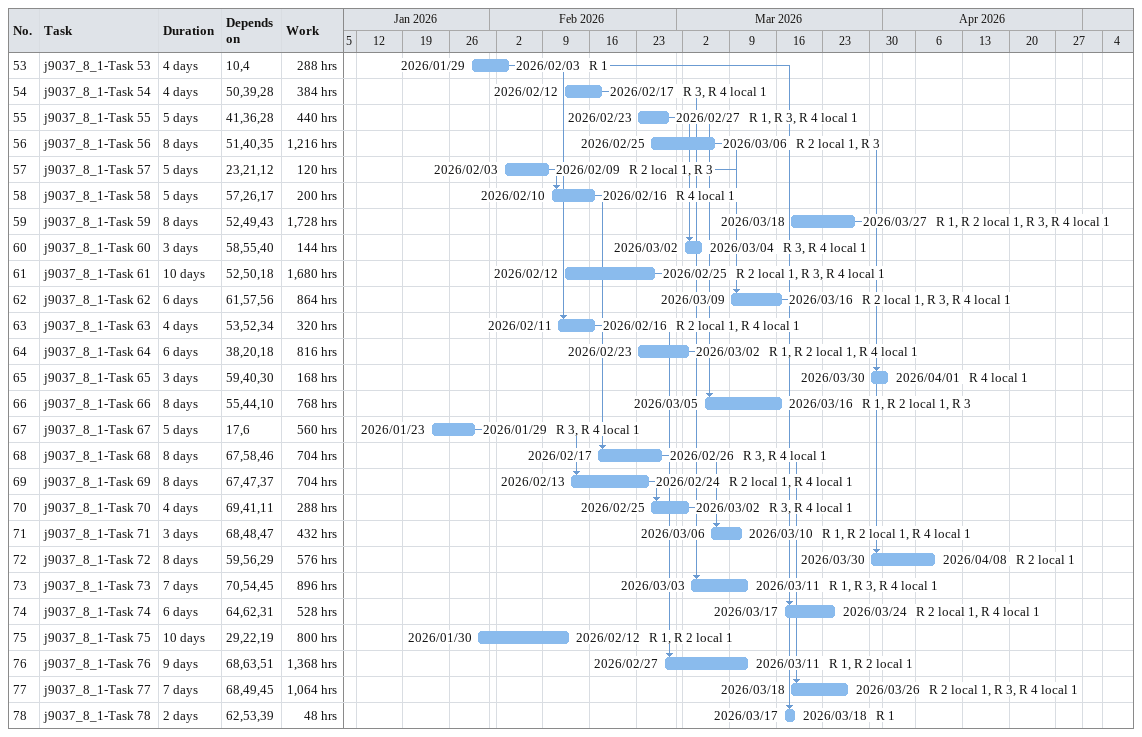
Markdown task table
| ID | Task | Duration | Start | Finish | Predecessors | Resources | Work (h) |
|---|---|---|---|---|---|---|---|
| 53 | j9037_8_1-Task 53 | 4d | 2026-01-29 | 2026-02-03 | 10, 4 | R 1 | 288 |
| 54 | j9037_8_1-Task 54 | 4d | 2026-02-12 | 2026-02-17 | 50, 39, 28 | R 3, R 4 local 1 | 384 |
| 55 | j9037_8_1-Task 55 | 5d | 2026-02-23 | 2026-02-27 | 41, 36, 28 | R 1, R 3, R 4 local 1 | 440 |
| 56 | j9037_8_1-Task 56 | 8d | 2026-02-25 | 2026-03-06 | 51, 40, 35 | R 2 local 1, R 3 | 1216 |
| 57 | j9037_8_1-Task 57 | 5d | 2026-02-03 | 2026-02-09 | 23, 21, 12 | R 2 local 1, R 3 | 120 |
| 58 | j9037_8_1-Task 58 | 5d | 2026-02-10 | 2026-02-16 | 57, 26, 17 | R 4 local 1 | 200 |
| 59 | j9037_8_1-Task 59 | 8d | 2026-03-18 | 2026-03-27 | 52, 49, 43 | R 1, R 2 local 1, R 3, R 4 local 1 | 1728 |
| 60 | j9037_8_1-Task 60 | 3d | 2026-03-02 | 2026-03-04 | 58, 55, 40 | R 3, R 4 local 1 | 144 |
| 61 | j9037_8_1-Task 61 | 10d | 2026-02-12 | 2026-02-25 | 52, 50, 18 | R 2 local 1, R 3, R 4 local 1 | 1680 |
| 62 | j9037_8_1-Task 62 | 6d | 2026-03-09 | 2026-03-16 | 61, 57, 56 | R 2 local 1, R 3, R 4 local 1 | 864 |
| 63 | j9037_8_1-Task 63 | 4d | 2026-02-11 | 2026-02-16 | 53, 52, 34 | R 2 local 1, R 4 local 1 | 320 |
| 64 | j9037_8_1-Task 64 | 6d | 2026-02-23 | 2026-03-02 | 38, 20, 18 | R 1, R 2 local 1, R 4 local 1 | 816 |
| 65 | j9037_8_1-Task 65 | 3d | 2026-03-30 | 2026-04-01 | 59, 40, 30 | R 4 local 1 | 168 |
| 66 | j9037_8_1-Task 66 | 8d | 2026-03-05 | 2026-03-16 | 55, 44, 10 | R 1, R 2 local 1, R 3 | 768 |
| 67 | j9037_8_1-Task 67 | 5d | 2026-01-23 | 2026-01-29 | 17, 6 | R 3, R 4 local 1 | 560 |
| 68 | j9037_8_1-Task 68 | 8d | 2026-02-17 | 2026-02-26 | 67, 58, 46 | R 3, R 4 local 1 | 704 |
| 69 | j9037_8_1-Task 69 | 8d | 2026-02-13 | 2026-02-24 | 67, 47, 37 | R 2 local 1, R 4 local 1 | 704 |
| 70 | j9037_8_1-Task 70 | 4d | 2026-02-25 | 2026-03-02 | 69, 41, 11 | R 3, R 4 local 1 | 288 |
| 71 | j9037_8_1-Task 71 | 3d | 2026-03-06 | 2026-03-10 | 68, 48, 47 | R 1, R 2 local 1, R 4 local 1 | 432 |
| 72 | j9037_8_1-Task 72 | 8d | 2026-03-30 | 2026-04-08 | 59, 56, 29 | R 2 local 1 | 576 |
| 73 | j9037_8_1-Task 73 | 7d | 2026-03-03 | 2026-03-11 | 70, 54, 45 | R 1, R 3, R 4 local 1 | 896 |
| 74 | j9037_8_1-Task 74 | 6d | 2026-03-17 | 2026-03-24 | 64, 62, 31 | R 2 local 1, R 4 local 1 | 528 |
| 75 | j9037_8_1-Task 75 | 10d | 2026-01-30 | 2026-02-12 | 29, 22, 19 | R 1, R 2 local 1 | 800 |
| 76 | j9037_8_1-Task 76 | 9d | 2026-02-27 | 2026-03-11 | 68, 63, 51 | R 1, R 2 local 1 | 1368 |
| 77 | j9037_8_1-Task 77 | 7d | 2026-03-18 | 2026-03-26 | 68, 49, 45 | R 2 local 1, R 3, R 4 local 1 | 1064 |
| 78 | j9037_8_1-Task 78 | 2d | 2026-03-17 | 2026-03-18 | 62, 53, 39 | R 1 | 48 |
